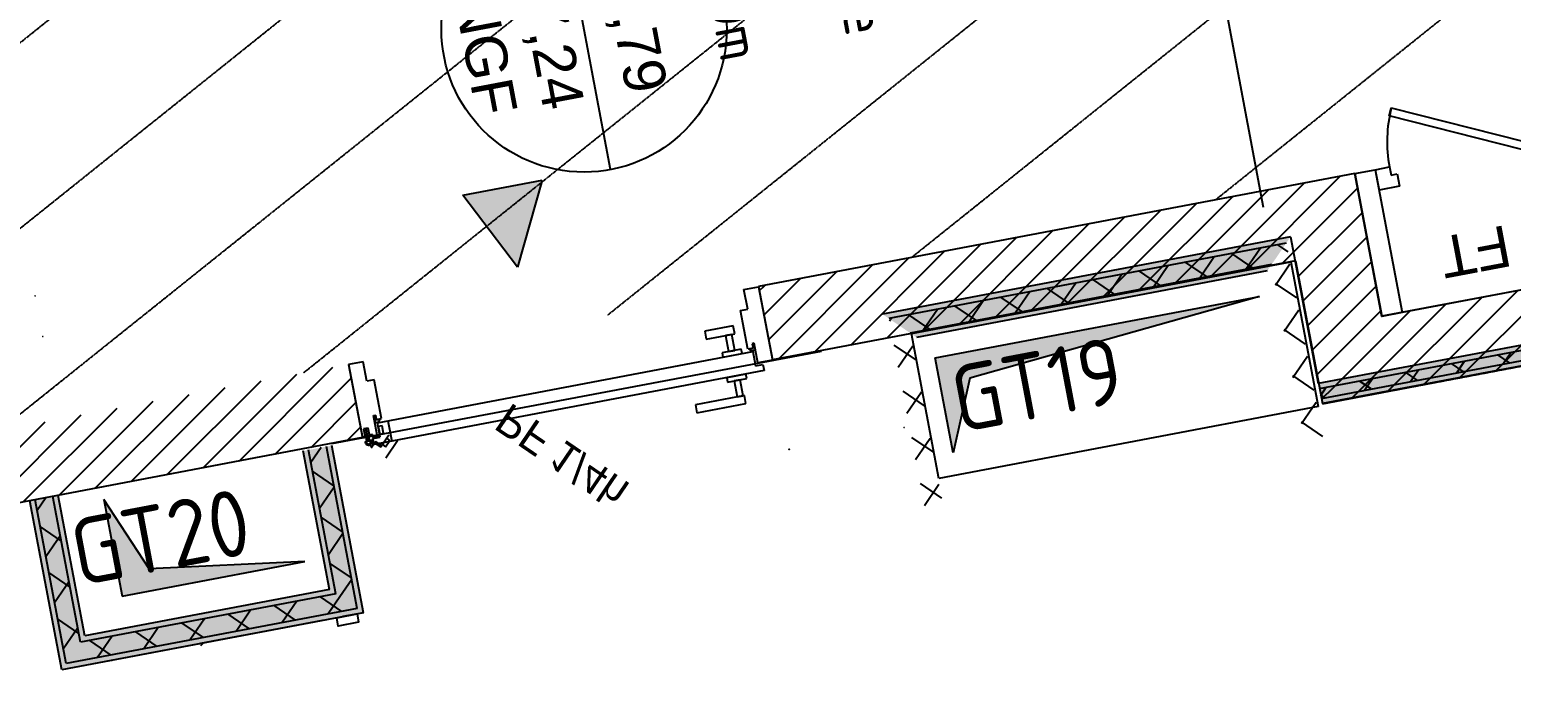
# Model space of a CAD drawing. Header units: centimetres. Extents: x 209280 to 319866, y -365283 to -277503.
# Drawn here: x 302836 to 306407, y -305938 to -304371 of the extents above; entities that cross this region are included whole.
import ezdxf

# ---------------------------------------------------------------- set-up
doc = ezdxf.new("R2010")
doc.units = ezdxf.units.CM
doc.linetypes.add('Style de ligne -1', pattern=[0.41664, 0.20828, -0.20836])
doc.layers.get('0').update_dxf_attribs({"color": 252})
for name, color, linetype, lineweight in [('0-PROJET-CLOISONS', 7, 'Continuous', 5), ('0-PROJET-DESSINS CRÉES', 7, 'Continuous', 9), ('0-PROJET-FAUX PLAFOND', 251, 'Style de ligne -1', 5), ('0-PROJET-Gaines', 7, 'Continuous', 13), ('0-PROJET-MENUISERIES INT', 7, 'Continuous', 5), ('0-PROJET-MUR BETON', 7, 'Continuous', 35), ('0-PROJET-MURS AGGLO', 7, 'Continuous', 5), ('0-PROJET-NGF', 7, 'Continuous', 5), ('0-PROJET-RECTANGLES PMR', 7, 'Continuous', 5), ('0-PROJET-TEXTE', 7, 'Continuous', 5), ('0-PROJET-TEXTE GAINES', 7, 'Continuous', 5), ('0-PROJET-TRAIT DE COUPE', 7, 'Continuous', 5), ('Général', 7, 'Continuous', 5)]:
    doc.layers.add(name, color=color, linetype=linetype, lineweight=lineweight)
doc.styles.add('Arial', font='arial.ttf')
doc.styles.add('Futura Book', font='')
doc.styles.add('Geneva', font='arial.ttf')
doc.styles.get("Standard").update_dxf_attribs({"font": 'isocp.shx', "height": 100})
doc.styles.get('Futura Book').set_extended_font_data('Futura Book')

msp = doc.modelspace()

# ---------------------------------------------------------------- hatches: boundary and pattern name
at = {"layer": '0-PROJET-DESSINS CRÉES', "lineweight": 25}
msp.add_hatch(color=256, dxfattribs=at).paths.add_polyline_path([(304011.789, -304942.793), (303879.862, -304769.311), (304071.486, -304733.181)])
at = {"layer": '0-PROJET-Gaines', "lineweight": 25}
for points in [[(305061.896, -305389.845), (305018.592, -305161.179), (305799.671, -305013.259), (305102.127, -305209.957)], [(303014.705, -305502.129), (303058.889, -305735.443), (303499.554, -305651.983), (303124.397, -305669.644)]]:
    msp.add_hatch(color=256, dxfattribs=at).paths.add_polyline_path(points)

# ---------------------------------------------------------------- linework, layer by layer
at = {"lineweight": 25}
for p, q in [((305698.604, -304963.338), (305698.613, -304963.387)), ((302849.576, -305011.65), (302849.625, -305011.641)), ((302868.155, -305109.756), (302868.106, -305109.766)), ((304565.65, -305137.184), (304565.659, -305137.233)), ((304943.55, -305329.228), (304943.501, -305329.237)), ((304666.873, -305381.624), (304666.922, -305381.615)), ((303033.979, -305890.005), (303033.989, -305890.054))]:
    msp.add_line(p, q, dxfattribs=at)
for centre in [(305698.604, -304963.338), (302849.576, -305011.65), (302868.155, -305109.756), (304565.65, -305137.184), (304943.55, -305329.228), (304666.873, -305381.624), (303033.979, -305890.005)]:
    msp.add_circle(centre, 0.025, dxfattribs=at)
at = {"layer": '0-PROJET-CLOISONS', "lineweight": 25}
for p, q in [((305942.211, -305222.601), (308004.495, -304832.049)), ((305942.211, -305222.601), (308004.495, -304832.049)), ((305944.63, -305235.374), (307994.141, -304847.241)), ((305944.63, -305235.374), (307994.141, -304847.241)), ((305874.4, -304870.228), (304891.863, -305056.3)), ((305864.046, -304885.42), (304907.055, -305066.654)), ((305864.046, -304885.42), (304907.055, -305066.654)), ((305802.057, -304897.159), (305767.013, -304948.578)), ((305843.731, -304889.267), (305855.812, -304897.501)), ((305855.812, -304897.501), (305867.893, -304905.735)), ((305874.4, -304870.228), (305941.169, -305222.799)), ((305949.096, -305258.955), (307975.026, -304875.287)), ((305949.096, -305258.955), (307975.026, -304875.287)), ((305951.514, -305271.728), (307964.672, -304890.479)), ((305829.001, -304936.839), (304958.474, -305101.698)), ((305829.001, -304936.839), (304958.474, -305101.698)), ((305579.735, -304939.263), (305544.69, -304990.681)), ((305621.408, -304931.371), (305672.827, -304966.415)), ((305690.896, -304918.211), (305655.851, -304969.63)), ((305732.57, -304910.319), (305783.988, -304945.363)), ((305838.313, -304986.012), (305873.358, -304934.593)), ((305818.647, -304952.031), (304973.666, -305112.052)), ((305818.647, -304952.031), (304973.666, -305112.052)), ((305399.086, -304973.474), (305450.504, -305008.518)), ((305468.573, -304960.314), (305433.529, -305011.733)), ((305510.247, -304952.422), (305561.666, -304987.467)), ((305246.251, -305002.417), (305211.206, -305053.836)), ((305287.924, -304994.525), (305339.343, -305029.57)), ((305357.412, -304981.366), (305322.368, -305032.784)), ((305837.526, -304981.852), (305888.944, -305016.896)), ((305023.928, -305044.52), (304988.884, -305095.939)), ((305065.602, -305036.628), (305117.021, -305071.673)), ((305135.09, -305023.469), (305100.045, -305074.888)), ((305176.763, -305015.577), (305228.182, -305050.621)), ((305859.365, -305097.173), (305894.41, -305045.754)), ((304908.137, -305072.365), (304910.452, -305068.969)), ((304912.767, -305065.572), (304910.452, -305068.969)), ((304954.441, -305057.68), (305005.859, -305092.724)), ((305858.577, -305093.013), (305909.996, -305128.058)), ((304919.133, -305130.43), (304970.552, -305165.474)), ((304929.189, -305183.527), (304964.233, -305132.108)), ((306386.431, -305176.133), (306405.546, -305148.086)), ((305880.417, -305208.334), (305915.461, -305156.916)), ((306291.117, -305194.184), (306263.07, -305175.068)), ((306275.27, -305197.185), (306294.385, -305169.138)), ((306402.278, -305173.132), (306374.232, -305154.017)), ((305879.629, -305204.174), (305931.048, -305239.219)), ((306068.794, -305236.287), (306040.748, -305217.172)), ((306052.947, -305239.288), (306072.063, -305211.241)), ((306179.956, -305215.235), (306151.909, -305196.12)), ((306164.109, -305218.236), (306183.224, -305190.19)), ((304940.185, -305241.591), (304991.604, -305276.636)), ((304950.24, -305294.688), (304985.285, -305243.269)), ((305957.633, -305257.338), (305947.479, -305250.417)), ((305947.711, -305251.646), (305960.901, -305232.293)), ((305901.468, -305319.496), (305936.513, -305268.077)), ((305900.68, -305315.336), (305952.099, -305350.38)), ((304961.236, -305352.752), (305012.655, -305387.797)), ((304971.292, -305405.849), (305006.336, -305354.43)), ((304982.288, -305463.914), (305033.707, -305498.958)), ((304992.343, -305517.01), (305027.388, -305465.592))]:
    msp.add_line(p, q, dxfattribs=at)
for points in [[(305951.514, -305271.728), (305942.211, -305222.601), (307964.672, -304890.479), (308004.495, -304832.049)], [(305874.4, -304870.228), (305818.647, -304952.031), (304891.863, -305056.3), (304973.666, -305112.052)]]:
    msp.add_solid(points, dxfattribs=at)
at = {"layer": '0-PROJET-DESSINS CRÉES', "lineweight": 25}
for p, q in [((303879.862, -304769.311), (304071.486, -304733.181)), ((304071.486, -304733.181), (304011.789, -304942.793)), ((304011.789, -304942.793), (303879.862, -304769.311)), ((304961.414, -305102.946), (305875.511, -304929.836)), ((305875.511, -304929.836), (305941.566, -305278.636)), ((305027.469, -305451.747), (304961.414, -305102.946)), ((305941.566, -305278.636), (305027.469, -305451.747))]:
    msp.add_line(p, q, dxfattribs=at)
at = {"layer": '0-PROJET-FAUX PLAFOND', "lineweight": 25}
for p, q in [((307028.707, -303266.083), (304961.767, -304919.635)), ((307550.689, -303295.645), (305694.071, -304780.94)), ((306296.407, -303404.774), (304229.464, -305058.329)), ((305564.107, -303543.466), (303497.16, -305197.023)), ((304831.807, -303682.157), (302764.857, -305335.717)), ((304099.507, -303820.849), (302032.553, -305474.412)), ((303367.206, -303959.54), (301300.25, -305613.106)), ((305951.511, -305271.711), (307964.669, -304890.462))]:
    msp.add_line(p, q, dxfattribs=at)
at = {"layer": '0-PROJET-Gaines', "lineweight": 25}
for p, q in [((306112.753, -304578.212), (306117.685, -304558.83)), ((306432.562, -304659.59), (306112.753, -304578.212)), ((306117.685, -304558.83), (306437.494, -304640.208)), ((306078.868, -304708.124), (306113.257, -304701.612)), ((306078.868, -304708.124), (306088.172, -304757.251)), ((306113.257, -304701.612), (306116.978, -304721.262)), ((306116.978, -304721.262), (306131.716, -304718.471)), ((306131.716, -304718.471), (306137.298, -304747.947)), ((306137.298, -304747.947), (306088.172, -304757.251)), ((306537.007, -304977.583), (306143.993, -305052.012)), ((305018.592, -305161.179), (305799.671, -305013.259)), ((305799.671, -305013.259), (305102.127, -305209.957)), ((305061.896, -305389.845), (305018.592, -305161.179)), ((305102.127, -305209.957), (305061.896, -305389.845)), ((303558.843, -305719.363), (303495.641, -305385.627)), ((303558.843, -305719.363), (303495.641, -305385.627)), ((303574.035, -305729.717), (303508.414, -305383.208)), ((303574.035, -305729.717), (303508.414, -305383.208)), ((303538.388, -305377.532), (303514.09, -305413.182)), ((303625.454, -305764.761), (303551.645, -305375.021)), ((303625.454, -305764.761), (303551.645, -305375.021)), ((303640.646, -305775.115), (303564.418, -305372.602)), ((303569.47, -305469.143), (303518.051, -305434.099)), ((303570.186, -305472.925), (303535.142, -305524.343)), ((302913.569, -305912.808), (302836.427, -305505.466)), ((302913.569, -305912.808), (302836.427, -305505.466)), ((302923.923, -305897.616), (302849.2, -305503.047)), ((302923.923, -305897.616), (302849.2, -305503.047)), ((302875.334, -305498.098), (302854.149, -305529.181)), ((302958.967, -305846.197), (302892.432, -305494.86)), ((302958.967, -305846.197), (302892.432, -305494.86)), ((302969.322, -305831.006), (302905.205, -305492.441)), ((303014.705, -305502.129), (303058.889, -305735.443)), ((303124.397, -305669.644), (303014.705, -305502.129)), ((303590.522, -305580.304), (303539.103, -305545.26)), ((302912.812, -305602.479), (302861.394, -305567.435)), ((302910.245, -305588.924), (302875.201, -305640.343)), ((303591.238, -305584.086), (303556.193, -305635.505)), ((303058.889, -305735.443), (303499.554, -305651.983)), ((303499.554, -305651.983), (303124.397, -305669.644)), ((302933.864, -305713.641), (302882.445, -305678.596)), ((303611.573, -305691.466), (303560.155, -305656.421)), ((302931.297, -305700.085), (302896.252, -305751.504)), ((303558.843, -305719.363), (302969.322, -305831.006)), ((303612.289, -305695.247), (303584.115, -305736.586)), ((303574.035, -305729.717), (302958.967, -305846.197)), ((303574.035, -305729.717), (302958.967, -305846.197)), ((303425.008, -305757.939), (303476.427, -305792.984)), ((303479.823, -305747.559), (303444.779, -305798.977)), ((303536.169, -305736.888), (303587.588, -305771.932)), ((303584.115, -305736.586), (303555.94, -305777.926)), ((302954.916, -305824.802), (302903.497, -305789.757)), ((303640.646, -305775.115), (302913.569, -305912.808)), ((303541.878, -305793.82), (302913.569, -305912.808)), ((303625.454, -305764.761), (302923.923, -305897.616)), ((303625.454, -305764.761), (302923.923, -305897.616)), ((303257.5, -305789.662), (303222.456, -305841.08)), ((303313.847, -305778.991), (303365.266, -305814.035)), ((303368.662, -305768.61), (303333.617, -305820.029)), ((303640.646, -305775.115), (303591.005, -305784.516)), ((302952.349, -305811.247), (302917.304, -305862.665)), ((303035.178, -305831.765), (303000.133, -305883.184)), ((303091.524, -305821.094), (303142.943, -305856.138)), ((303146.339, -305810.713), (303111.295, -305862.132)), ((303202.686, -305800.042), (303254.104, -305835.087)), ((302980.363, -305842.146), (303031.782, -305877.19))]:
    msp.add_line(p, q, dxfattribs=at)
at = {"layer": '0-PROJET-Gaines', "lineweight": 25, "flags": 128}
for points in [[(306029.741, -304717.428), (306078.868, -304708.124), (306143.993, -305052.012), (306094.866, -305061.315)], [(303625.332, -305778.015), (303629.098, -305797.9), (303579.971, -305807.203), (303576.206, -305787.319)]]:
    msp.add_lwpolyline(points, close=True, dxfattribs=at)
at = {"layer": '0-PROJET-Gaines', "lineweight": 25}
msp.add_arc((306437.494, -304640.208), 330, 165.723601, 190.723601, dxfattribs=at)
for points in [[(303640.646, -305775.115), (303558.843, -305719.363), (303564.418, -305372.602), (303495.641, -305385.627)], [(302969.322, -305831.006), (302913.569, -305912.808), (302905.205, -305492.441), (302836.427, -305505.466)], [(303558.843, -305719.363), (303640.646, -305775.115), (302969.322, -305831.006), (302913.569, -305912.808)]]:
    msp.add_solid(points, dxfattribs=at)
at = {"layer": '0-PROJET-MENUISERIES INT', "lineweight": 25}
for p, q in [((304557.707, -304996.708), (304592.722, -304990.077)), ((304566.639, -305043.87), (304557.707, -304996.708)), ((304592.722, -304990.077), (304626.215, -305166.934)), ((304548.953, -305047.219), (304566.639, -305043.87)), ((304566.63, -305140.56), (304548.953, -305047.219)), ((304531.826, -305083.944), (304463.049, -305096.969)), ((304463.049, -305096.969), (304466.774, -305116.641)), ((304466.774, -305116.641), (304535.552, -305103.616)), ((304528.183, -305105.012), (304513.445, -305107.803)), ((304513.445, -305107.803), (304520.725, -305146.248)), ((304535.463, -305143.457), (304528.183, -305105.012)), ((304535.552, -305103.616), (304531.826, -305083.944)), ((303674.645, -305317.542), (304579.244, -305146.23)), ((304551.184, -305140.479), (304505.005, -305149.225)), ((304505.005, -305149.225), (304507.028, -305159.907)), ((304507.028, -305159.907), (304553.207, -305151.161)), ((304520.725, -305146.248), (304535.463, -305143.457)), ((304553.207, -305151.161), (304551.184, -305140.479)), ((304579.441, -305138.134), (304566.63, -305140.56)), ((304571.536, -305140.566), (304580.594, -305138.85)), ((304571.756, -305141.726), (304571.536, -305140.566)), ((304576.687, -305145.086), (304571.756, -305141.726)), ((304583.368, -305143.821), (304576.687, -305145.086)), ((304582.254, -305126.323), (304577.379, -305127.246)), ((304577.379, -305127.246), (304579.441, -305138.134)), ((304578.548, -305128.042), (304581.692, -305127.447)), ((304580.594, -305138.85), (304578.548, -305128.042)), ((304579.244, -305146.23), (304585.757, -305180.619)), ((304581.692, -305127.447), (304584.483, -305142.185)), ((304591.2, -305173.565), (304582.254, -305126.323)), ((304584.483, -305142.185), (304583.368, -305143.821)), ((303640.019, -305170.499), (303605.004, -305177.13)), ((303605.004, -305177.13), (303638.497, -305353.986)), ((303648.95, -305217.661), (303640.019, -305170.499)), ((304585.757, -305180.619), (304603.246, -305177.307)), ((304626.215, -305166.934), (304591.2, -305173.565)), ((304603.246, -305177.307), (304606.037, -305192.045)), ((303666.636, -305214.311), (303648.95, -305217.661)), ((304606.037, -305192.045), (303666.46, -305369.981)), ((303684.313, -305307.652), (303666.636, -305214.311)), ((304562.511, -305200.288), (304516.331, -305209.033)), ((304516.331, -305209.033), (304518.354, -305219.715)), ((304518.354, -305219.715), (304564.533, -305210.97)), ((304548.813, -305213.947), (304534.075, -305216.738)), ((304534.075, -305216.738), (304541.355, -305255.183)), ((304556.093, -305252.392), (304548.813, -305213.947)), ((304564.533, -305210.97), (304562.511, -305200.288)), ((304558.55, -305251.927), (304440.645, -305274.255)), ((304541.355, -305255.183), (304556.093, -305252.392)), ((304562.275, -305271.599), (304558.55, -305251.927)), ((304440.645, -305274.255), (304444.371, -305293.927)), ((304444.371, -305293.927), (304562.275, -305271.599)), ((303646.466, -305331.53), (303640.855, -305332.592)), ((303652.077, -305330.467), (303646.466, -305331.53)), ((303649.611, -305348.135), (303646.466, -305331.53)), ((303646.466, -305331.53), (303649.611, -305348.135)), ((303655.222, -305347.072), (303652.077, -305330.467)), ((303664.565, -305300.113), (303669.44, -305299.19)), ((303673.512, -305347.355), (303664.565, -305300.113)), ((303668.643, -305300.359), (303665.499, -305300.954)), ((303665.499, -305300.954), (303668.29, -305315.692)), ((303668.29, -305315.692), (303669.926, -305316.807)), ((303670.69, -305311.167), (303668.643, -305300.359)), ((303669.44, -305299.19), (303671.501, -305310.078)), ((303669.926, -305316.807), (303676.607, -305315.542)), ((303679.748, -305309.451), (303670.69, -305311.167)), ((303671.501, -305310.078), (303684.313, -305307.652)), ((303681.158, -305351.931), (303674.645, -305317.542)), ((303685.659, -305325.182), (303676.423, -305326.931)), ((303676.423, -305326.931), (303679.884, -305345.206)), ((303676.607, -305315.542), (303679.968, -305310.611)), ((303679.968, -305310.611), (303679.748, -305309.451)), ((303689.12, -305343.457), (303685.659, -305325.182)), ((303699.602, -305312.816), (303708.905, -305361.943)), ((303638.497, -305353.986), (303673.512, -305347.355)), ((303640.855, -305332.592), (303644, -305349.197)), ((303662.472, -305345.699), (303642.625, -305349.458)), ((303642.625, -305349.458), (303643.31, -305353.075)), ((303643.31, -305353.075), (303663.157, -305349.316)), ((303644, -305349.197), (303649.611, -305348.135)), ((303653.942, -305351.061), (303646.65, -305352.442)), ((303646.65, -305352.442), (303648.141, -305360.316)), ((303649.611, -305348.135), (303655.222, -305347.072)), ((303649.611, -305348.135), (303651.248, -305356.781)), ((303655.433, -305358.935), (303653.942, -305351.061)), ((303664.448, -305359.359), (303657.88, -305360.603)), ((303659.189, -305378.23), (303667.637, -305365.835)), ((303659.261, -305367.895), (303665.829, -305366.651)), ((303665.277, -305369.296), (303659.754, -305365.532)), ((303663.157, -305349.316), (303662.472, -305345.699)), ((303672.001, -305349.797), (303663.551, -305351.398)), ((303663.551, -305351.398), (303664.072, -305354.149)), ((303663.669, -305355.243), (303681.158, -305351.931)), ((303666.46, -305369.981), (303663.669, -305355.243)), ((303664.072, -305354.149), (303671.967, -305352.654)), ((303665.829, -305366.651), (303664.448, -305359.359)), ((303667.637, -305365.835), (303682.345, -305375.859)), ((303670.273, -305363.033), (303668.696, -305365.346)), ((303668.696, -305365.346), (303675.336, -305369.872)), ((303677.379, -305367.876), (303670.273, -305363.033)), ((303671.967, -305352.654), (303677.981, -305348.054)), ((303677.365, -305346.95), (303672.001, -305349.797)), ((303683.186, -305369.655), (303677.379, -305367.876)), ((303677.981, -305348.054), (303677.388, -305346.937)), ((303679.884, -305345.206), (303689.12, -305343.457)), ((303682.345, -305375.859), (303702.057, -305346.938)), ((303696.675, -305354.834), (303686.2, -305370.204)), ((303693.968, -305375.498), (303704.443, -305360.128)), ((303723.046, -305361.243), (303694.886, -305402.559)), ((303704.443, -305360.128), (303696.675, -305354.834)), ((303655.574, -305371.664), (303661.098, -305375.429)), ((303661.098, -305375.429), (303665.277, -305369.296)), ((303675.336, -305369.872), (303682.84, -305370.872)), ((303682.84, -305370.872), (303683.211, -305369.663)), ((303686.2, -305370.204), (303693.968, -305375.498))]:
    msp.add_line(p, q, dxfattribs=at)
for radius in [6.889, 4.289]:
    msp.add_circle((303652.867, -305365.329), radius, dxfattribs=at)
for start, end in [(100.723601, 133.313259), (68.133944, 100.723601), (10.723601, 43.313259), (325.723601, 358.313259), (338.133944, 10.723601), (293.133944, 325.723601)]:
    msp.add_arc((303652.867, -305365.329), 6.889, start, end, dxfattribs=at)
at = {"layer": '0-PROJET-MUR BETON', "lineweight": 25}
for p, q in [((306029.741, -304717.428), (304592.629, -304989.586)), ((306029.741, -304717.428), (304592.629, -304989.586)), ((305768.703, -304950.062), (305994.702, -304724.063)), ((306029.741, -304717.428), (306094.863, -305061.301)), ((306029.741, -304717.428), (306094.863, -305061.301)), ((305595.31, -304982.899), (305821.308, -304756.9)), ((305682.007, -304966.48), (305908.005, -304740.482)), ((305940.121, -304848.923), (306036.409, -304752.635)), ((307823.139, -304734.298), (306094.863, -305061.301)), ((307823.139, -304734.298), (306094.863, -305061.301)), ((305421.917, -305015.736), (305647.915, -304789.737)), ((305508.613, -304999.317), (305734.612, -304773.319)), ((305248.523, -305048.573), (305474.522, -304822.574)), ((305335.22, -305032.154), (305561.218, -304806.156)), ((305893.569, -304965.752), (306047.599, -304811.723)), ((305075.13, -305081.41), (305301.128, -304855.411)), ((305161.826, -305064.991), (305387.825, -304838.993)), ((305855.4, -304933.643), (305940.121, -304848.923)), ((304901.736, -305114.247), (305127.735, -304888.248)), ((304988.433, -305097.828), (305214.432, -304871.83)), ((305904.759, -305024.841), (306058.789, -304870.811)), ((308033.494, -304877.691), (305951.494, -305271.621)), ((308033.494, -304877.691), (305951.494, -305271.621)), ((305886.377, -304927.777), (304626.122, -305166.442)), ((305886.377, -304927.777), (304626.122, -305166.442)), ((304641.646, -305163.502), (304867.645, -304937.504)), ((304728.343, -305147.084), (304954.342, -304921.085)), ((304815.04, -305130.665), (305041.038, -304904.667)), ((305886.377, -304927.777), (305951.494, -305271.621)), ((305886.377, -304927.777), (305951.494, -305271.621)), ((305915.949, -305083.929), (306069.979, -304929.899)), ((304605.745, -305058.847), (304694.252, -304970.341)), ((304616.935, -305117.935), (304780.948, -304953.922)), ((306369.589, -305192.514), (306595.533, -304966.57)), ((304592.629, -304989.586), (304626.122, -305166.442)), ((304594.555, -304999.759), (304607.555, -304986.759)), ((305927.139, -305143.017), (306081.169, -304988.987)), ((306196.233, -305225.314), (306422.177, -304999.371)), ((306282.911, -305208.914), (306508.855, -304982.97)), ((306022.876, -305258.115), (306248.82, -305032.171)), ((306109.554, -305241.714), (306335.498, -305015.771)), ((305938.329, -305202.105), (306092.359, -305048.076)), ((305978.052, -305232.66), (306162.141, -305048.571)), ((303341.196, -305409.78), (303567.195, -305183.781)), ((303604.911, -305176.639), (303638.404, -305353.495)), ((303167.803, -305442.617), (303393.801, -305216.618)), ((303254.5, -305426.198), (303480.498, -305200.2)), ((303427.893, -305393.361), (303611.233, -305210.021)), ((302994.41, -305475.454), (303220.408, -305249.455)), ((303081.106, -305459.035), (303307.105, -305233.037)), ((305949.519, -305261.193), (305978.052, -305232.66)), ((302821.016, -305508.291), (303047.015, -305282.292)), ((302907.713, -305491.872), (303133.711, -305265.874)), ((303514.59, -305376.943), (303622.423, -305269.109)), ((302647.623, -305541.128), (302873.621, -305315.129)), ((302734.319, -305524.709), (302960.318, -305298.711)), ((303601.286, -305360.524), (303633.613, -305328.197)), ((303638.404, -305353.495), (300551.821, -305938.028))]:
    msp.add_line(p, q, dxfattribs=at)
at = {"layer": '0-PROJET-MURS AGGLO', "lineweight": 25}
for p, q in [((303345.902, -305830.936), (303247.641, -305849.505)), ((303248.471, -305853.896), (303254.079, -305848.288))]:
    msp.add_line(p, q, dxfattribs=at)
at = {"layer": '0-PROJET-NGF', "lineweight": 25}
msp.add_line((304236.256, -304707.994), (304108.363, -304032.664), dxfattribs=at)
msp.add_circle((304172.31, -304370.329), 343.667, dxfattribs=at)
at = {"layer": '0-PROJET-RECTANGLES PMR', "lineweight": 25}
msp.add_line((303564.814, -305367.288), (304744.123, -305145.405), dxfattribs=at)
at = {"layer": '0-PROJET-TRAIT DE COUPE', "lineweight": 25}
msp.add_line((305671.657, -304071.195), (305809.089, -304798.154), dxfattribs=at)

# ---------------------------------------------------------------- texts
at = {"layer": '0-PROJET-Gaines', "lineweight": 25, "insert": (306319.961, -304905.753), "char_height": 99.6583, "width": 556.52524, "attachment_point": 5, "rotation": 190.723601, "line_spacing_factor": 0.72537, "style": 'Geneva'}
msp.add_mtext('FT', dxfattribs=at)
at = {"layer": '0-PROJET-MENUISERIES INT', "lineweight": 25, "extrusion": (0, 0, -1), "style": 'Futura Book'}
msp.add_text('PF 1/4h', height=75.5165, rotation=214.276399, dxfattribs=at).set_placement((-303994.195, -305267.202))
at = {"layer": '0-PROJET-NGF', "lineweight": 25, "style": 'Arial'}
for s, p in [('207,24', (303995.361, -304146.56)), ('+2,79', (304209.651, -304180.468)), ('NGF', (303858.527, -304292.032))]:
    msp.add_text(s, height=100.6887, rotation=280.723601, dxfattribs=at).set_placement(p)
at = {"layer": '0-PROJET-TEXTE', "lineweight": 25}
for s, height, p in [('sol carrelage', 100.87744, (304666.494, -303659.418)), ('hsfp 2,20m', 100.8774, (304388.325, -303848.991))]:
    msp.add_text(s, height=height, rotation=280.723601, dxfattribs=at).set_placement(p)
at = {"layer": '0-PROJET-TEXTE GAINES', "lineweight": 25}
for s, p in [('GT19', (305076.277, -305342.614)), ('GT20', (302954.437, -305711.61))]:
    msp.add_text(s, height=159.8524, rotation=10.723601, dxfattribs=at).set_placement(p)
at = {"layer": 'Général', "lineweight": 25, "flags": 1}
msp.add_attdef('GTL', (303330.572, -305833.837), 'G T L', height=0.18, rotation=280.723601, dxfattribs=at)

doc.saveas('drawing.dxf')
